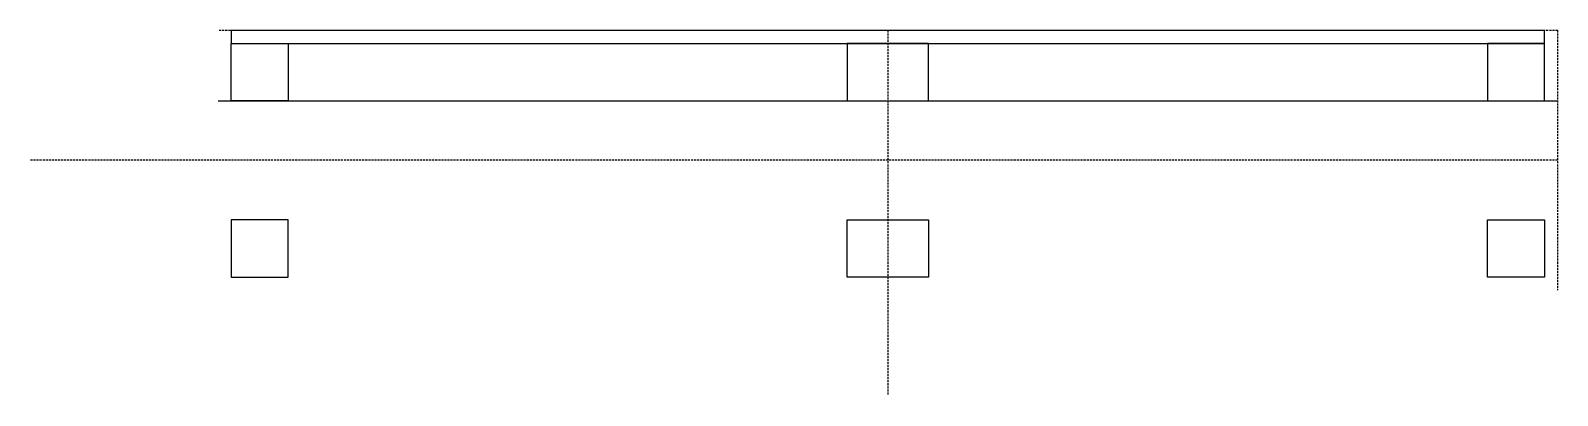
# Model space of a CAD drawing. Header units: millimetres. Extents: x -376 to 0, y -90 to 0.
import ezdxf

# ---------------------------------------------------------------- set-up
doc = ezdxf.new("R2010")
doc.units = ezdxf.units.MM
doc.linetypes.add('DASHED', pattern=[0.75, 0.5, -0.25])
doc.layers.get('0').update_dxf_attribs({"linetype": 'CONTINUOUS'})

msp = doc.modelspace()

# ---------------------------------------------------------------- linework, layer by layer
at = {"linetype": 'DASHED'}
for p, q in [((0, 0), (-330, 0)), ((-165, 0), (-165, -90)), ((0, 0), (0, -64)), ((0, -32), (-376.24, -32))]:
    msp.add_line(p, q, dxfattribs=at)
msp.add_line((-330, -17.3), (0, -17.3))
for points in [[(-326.8, 0), (-326.8, -3.2), (-3.2, -3.2), (-3.2, 0)], [(-312.8, -3.2), (-312.8, -17.3), (-326.8, -17.3), (-326.8, -3.2)], [(-155, -3.2), (-175, -3.2), (-175, -17.3), (-155, -17.3)], [(-3.2, -3.2), (-17.2, -3.2), (-17.2, -17.3), (-3.2, -17.3)], [(-312.8, -46.7), (-326.8, -46.7), (-326.8, -60.8), (-312.8, -60.8)], [(-175, -60.8), (-175, -46.7), (-155, -46.7), (-155, -60.8)], [(-17.2, -60.8), (-17.2, -46.7), (-3.2, -46.7), (-3.2, -60.8)]]:
    msp.add_lwpolyline(points, close=True)
for p in [(-165, 0), (0, 0)]:
    msp.add_point(p)

doc.saveas('drawing.dxf')
